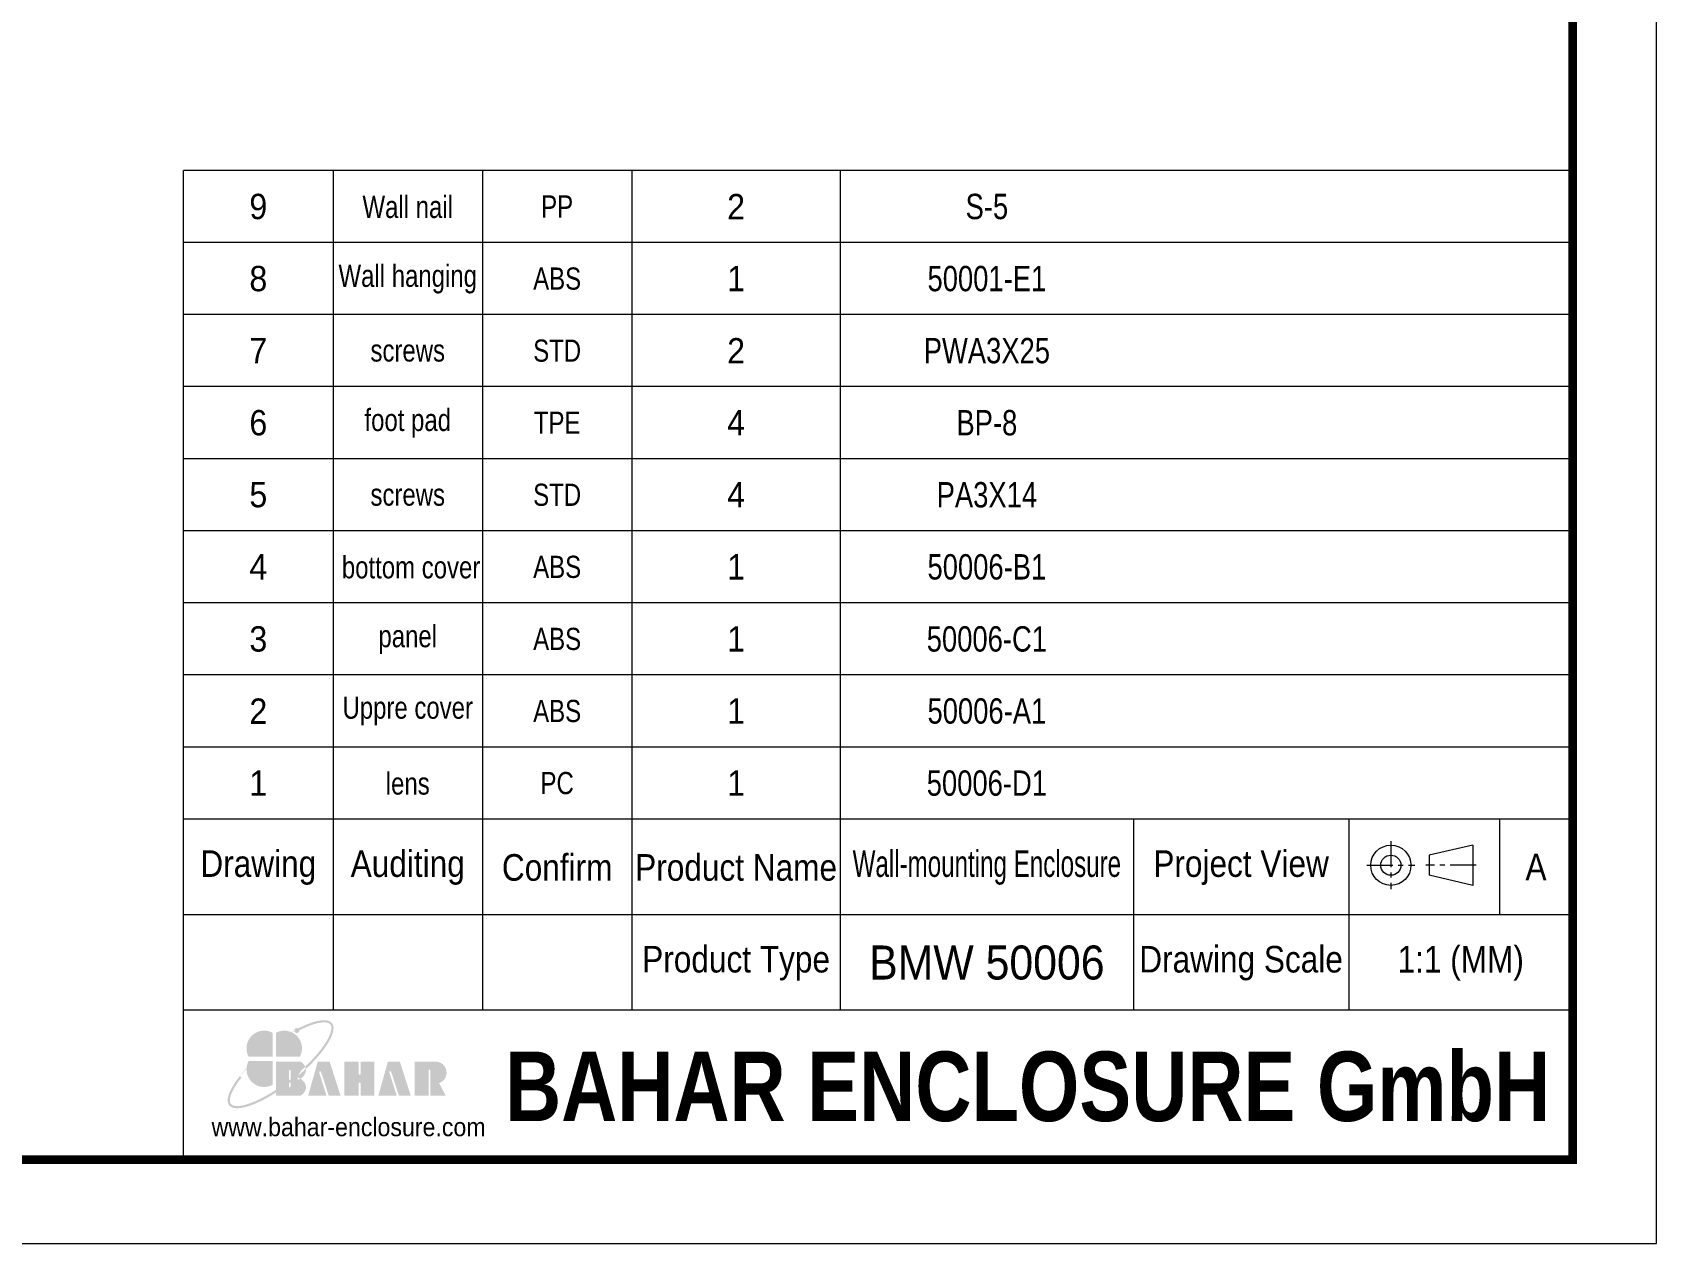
# Model space of a CAD drawing. Header units: millimetres. Extents: x 7899 to 8374, y 2483 to 2813.
# Drawn here: x 8215.2 to 8373.8, y 2483.2 to 2601.4 of the extents above; entities that cross this region are included whole.
import ezdxf
from ezdxf.enums import TextEntityAlignment as Align

# ---------------------------------------------------------------- set-up
doc = ezdxf.new("R2010")
doc.units = ezdxf.units.MM
doc.linetypes.add('CENTER', pattern=[50.8, 31.75, -6.35, 6.35, -6.35])
doc.layers.add('from', color=7, linetype='Continuous', lineweight=13)
doc.styles.add('BAHAR', font='arialbd.ttf')
doc.styles.get("Standard").update_dxf_attribs({"font": 'arial.ttf', "width": 0.9})
doc.styles.add('宋体', font='SimSun.ttf')

# ---------------------------------------------------------------- blocks, each defined once
blk = doc.blocks.new('*u34')
at = {"layer": 'from'}
h = blk.add_hatch(color=5, dxfattribs=at)
h.set_gradient(color1=(0, 0, 255), color2=(204, 204, 255), rotation=270, one_color=1, tint=0.9, name='HEMISPHERICAL')
edge = h.paths.add_edge_path()
edge.add_arc((-10.95, 9.17), 0.689, 53.7106, 361.7776)
edge.add_spline(control_points=[(-10.26, 9.19), (-9.9, 9.38), (-9.54, 9.56), (-7.79, 10.38), (-6.5, 10.85), (-4.62, 11.3), (-3.93, 11.38), (-2.97, 11.35), (-2.63, 11.28), (-2.14, 11.08), (-1.98, 10.95), (-1.85, 10.8), (-1.74, 10.65), (-1.65, 10.47), (-1.56, 10), (-1.55, 9.7), (-1.66, 9.01), (-1.76, 8.6), (-2.27, 7.25), (-2.87, 6.17), (-4.5, 3.82), (-5.54, 2.55), (-7.35, 0.63), (-7.98, -0.02), (-8.65, -0.66)], knot_values=[5.294493, 5.294493, 5.294493, 5.294493, 5.376277, 5.376277, 5.702775, 5.702775, 5.939248, 5.939248, 6.116058, 6.116058, 6.283185, 6.283185, 6.283185, 6.442424, 6.442424, 6.601663, 6.601663, 6.760901, 6.760901, 7.088368, 7.088368, 7.415835, 7.415835, 7.578603, 7.578603, 7.578603, 7.578603], degree=3, periodic=0)
edge.add_ellipse((-13.18, -1.66), major_axis=(4.72, 0.2), ratio=0.67178, start_angle=362.4924, end_angle=374.7233, ccw=False)
edge.add_ellipse((-15.34, 0), major_axis=(13.96, 11.17), ratio=0.307549, start_angle=-75.3039, end_angle=56.6687)
edge = h.paths.add_edge_path()
edge.add_ellipse((-15.34, 0), major_axis=(13.96, 11.17), ratio=0.307549, start_angle=-233.4455, end_angle=-108.8635)
edge.add_line((-16.6, -7.67), (-16.6, -6.96))
edge.add_spline(control_points=[(-16.6, -6.96), (-18.02, -7.88), (-19.43, -8.7), (-22.47, -10.22), (-24.05, -10.83), (-26.08, -11.3), (-26.73, -11.38), (-27.69, -11.35), (-28.03, -11.29), (-28.51, -11.09), (-28.66, -10.98), (-28.9, -10.72), (-28.99, -10.57), (-29.1, -10.16), (-29.13, -9.91), (-29.08, -9.3), (-29.01, -8.95), (-28.64, -7.76), (-28.17, -6.79), (-27.05, -5.05), (-26.53, -4.33), (-25.94, -3.58)], knot_values=[8.160228, 8.160228, 8.160228, 8.160228, 8.46118, 8.46118, 8.851592, 8.851592, 9.075192, 9.075192, 9.255281, 9.255281, 9.404795, 9.404795, 9.554309, 9.554309, 9.703823, 9.703823, 9.853337, 9.853337, 10.159988, 10.159988, 10.357569, 10.357569, 10.357569, 10.357569], degree=3, periodic=0)
edge.add_line((-25.94, -3.58), (-26.41, -3.21))
edge = h.paths.add_edge_path()
edge.add_spline(control_points=[(-13.1, -4.47), (-13.84, -5.03), (-14.58, -5.58), (-15.75, -6.4), (-16.18, -6.68), (-16.6, -6.96)], knot_values=[7.912898, 7.912898, 7.912898, 7.912898, 8.070768, 8.070768, 8.160228, 8.160228, 8.160228, 8.160228], degree=3, periodic=0)
edge.add_line((-16.6, -6.96), (-16.6, -7.67))
edge.add_ellipse((-15.34, 0), major_axis=(13.96, 11.17), ratio=0.307549, start_angle=-108.8635, end_angle=-94.8649)
edge.add_line((-13.1, -5.22), (-13.1, -4.47))
edge = h.paths.add_edge_path()
edge.add_spline(control_points=[(-8.65, -0.66), (-9.33, -1.3), (-10.04, -1.95), (-11.38, -3.09), (-12, -3.6), (-12.63, -4.1)], knot_values=[7.578603, 7.578603, 7.578603, 7.578603, 7.743301, 7.743301, 7.879158, 7.879158, 7.879158, 7.879158], degree=3, periodic=0)
edge.add_line((-12.63, -4.1), (-12.63, -4.86))
edge.add_ellipse((-15.34, 0), major_axis=(13.96, 11.17), ratio=0.307549, start_angle=-92.9612, end_angle=-75.3039)
edge.add_ellipse((-13.18, -1.66), major_axis=(4.72, 0.2), ratio=0.67178, start_angle=362.4924, end_angle=374.7233)
edge = h.paths.add_edge_path()
edge.add_ellipse((-15.34, 0), major_axis=(13.96, 11.17), ratio=0.307549, start_angle=-94.8649, end_angle=-92.9612)
edge.add_line((-12.63, -4.86), (-12.63, -4.1))
edge.add_spline(control_points=[(-12.63, -4.1), (-12.79, -4.22), (-12.94, -4.34), (-13.1, -4.47)], knot_values=[7.879158, 7.879158, 7.879158, 7.879158, 7.912898, 7.912898, 7.912898, 7.912898], degree=3, periodic=0)
edge.add_line((-13.1, -4.47), (-13.1, -5.22))
h = blk.add_hatch(color=22, dxfattribs=at)
h.set_gradient(color1=(204, 51, 0), color2=(255, 140, 102), one_color=1, tint=0.7, name='HEMISPHERICAL')
h.paths.add_polyline_path([(-17.53, 8.54, 0.742451), (-24.05, 2.09), (-17.53, 2.09)])
h = blk.add_hatch(color=164, dxfattribs=at)
h.set_gradient(color1=(35, 39, 169), color2=(98, 103, 223), one_color=1, tint=0.63, name='HEMISPHERICAL')
h.paths.add_polyline_path([(-16.6, 8.54), (-16.6, 2.09), (-10.09, 2.09, 0.742451)])
h = blk.add_hatch(color=116, dxfattribs=at)
h.set_gradient(color1=(0, 127, 63), color2=(15, 255, 135), one_color=1, tint=0.53, name='INVCURVED')
h.paths.add_polyline_path([(-17.53, 0.84), (-24.05, 0.84, 0.742451), (-17.53, -5.61)])
h = blk.add_hatch(color=7, dxfattribs=at)
h.paths.add_polyline_path([(27, 0.69), (21.08, 0.69), (21.08, -8.55), (24.85, -8.55), (24.85, -1.71, -1), (25.32, -1.71), (25.32, -8.55), (29.47, -8.55), (27.69, -5.12, 0.80943)])
h.paths.add_polyline_path([(16.78, -8.55), (20, -8.55), (17.04, 0.69), (13.79, 0.69), (11.2, -8.55), (16.2, -8.55), (14.19, -2.28, -1), (14.71, -2.11)])
h.paths.add_polyline_path([(10.14, 0.69), (6.35, 0.69), (6.35, -2.64, -1), (5.88, -2.64), (5.88, 0.69), (1.97, 0.69), (1.97, -8.55), (5.88, -8.55), (5.88, -5.19, -1), (6.35, -5.19), (6.35, -8.55), (10.14, -8.55)])
h.paths.add_polyline_path([(-2.02, 0.69), (-5.27, 0.69), (-7.86, -8.55), (-2.86, -8.55), (-4.87, -2.28, -1), (-4.35, -2.11), (-2.28, -8.55), (0.94, -8.55)])
edge = h.paths.add_edge_path()
edge.add_line((-12.63, -4.86), (-12.63, -6.03))
edge.add_arc((-12.87, -6.03), 0.235, -180, 0, ccw=False)
edge.add_line((-13.1, -6.03), (-13.1, -5.22))
edge.add_ellipse((-15.34, 0), major_axis=(13.96, 11.17), ratio=0.307549, start_angle=-108.8635, end_angle=-94.8649, ccw=False)
edge.add_line((-16.6, -7.67), (-16.6, -8.55))
edge.add_line((-16.6, -8.55), (-9.89, -8.55))
edge.add_ellipse((-13.18, -6.35), major_axis=(4.72, 0.2), ratio=0.67178, start_angle=312.5449, end_angle=406.0156)
edge.add_ellipse((-13.18, -1.66), major_axis=(4.72, 0.2), ratio=0.67178, start_angle=310.6876, end_angle=362.4924)
edge.add_ellipse((-15.34, 0), major_axis=(13.96, 11.17), ratio=0.307549, start_angle=-92.9612, end_angle=-75.3039, ccw=False)
edge = h.paths.add_edge_path()
edge.add_line((-16.6, 0.69), (-16.6, -6.96))
edge.add_spline(control_points=[(-16.6, -6.96), (-16.18, -6.68), (-15.75, -6.4), (-14.58, -5.58), (-13.84, -5.03), (-13.1, -4.47)], knot_values=[7.912898, 7.912898, 7.912898, 7.912898, 8.002358, 8.002358, 8.160228, 8.160228, 8.160228, 8.160228], degree=3, periodic=0)
edge.add_line((-13.1, -4.47), (-13.1, -1.79))
edge.add_arc((-12.87, -1.79), 0.235, 0, 180, ccw=False)
edge.add_line((-12.63, -1.79), (-12.63, -4.1))
edge.add_spline(control_points=[(-12.63, -4.1), (-12, -3.6), (-11.38, -3.09), (-10.04, -1.95), (-9.33, -1.3), (-8.65, -0.66)], knot_values=[7.578603, 7.578603, 7.578603, 7.578603, 7.71446, 7.71446, 7.879158, 7.879158, 7.879158, 7.879158], degree=3, periodic=0)
edge.add_ellipse((-13.18, -1.66), major_axis=(4.72, 0.2), ratio=0.67178, start_angle=374.7233, end_angle=404.056)
edge.add_line((-9.89, 0.69), (-16.6, 0.69))
blk = doc.blocks.new('TK-D')
at = {"layer": 'from'}
for p, q in [((234.53, -392.63), (234.53, -309.37)), ((574.01, -309.37), (234.53, -309.37)), ((271.05, -309.37), (271.05, -356.12)), ((307.57, -309.37), (307.57, -356.12)), ((344.09, -309.37), (344.09, -356.12)), ((395.03, -309.37), (395.03, -356.12)), ((466.66, -309.37), (466.66, -356.12)), ((519.29, -309.37), (519.29, -356.12)), ((556.09, -309.37), (556.09, -332.74)), ((549.59, -315.74), (538.93, -318.2)), ((549.59, -315.74), (549.59, -325.58)), ((538.93, -318.2), (538.93, -323.12)), ((549.59, -325.58), (538.93, -323.12)), ((574.01, -332.74), (234.53, -332.74)), ((574.01, -356.12), (234.53, -356.12))]:
    blk.add_line(p, q, dxfattribs=at)
at = {"layer": 'from', "color": 1, "linetype": 'CENTER', "ltscale": 0.2}
for p, q in [((529.57, -314.8), (529.57, -326.52)), ((523.71, -320.66), (535.43, -320.66)), ((550.41, -320.66), (538.11, -320.66))]:
    blk.add_line(p, q, dxfattribs=at)
at = {"layer": 'from'}
blk.add_lwpolyline([(-594.5, -413.12), (594.5, -413.12), (594.5, 413.12), (-594.5, 413.12)], close=True, dxfattribs=at)
at = {"layer": 'from', "const_width": 2.05}
blk.add_lwpolyline([(-574.01, -392.63), (-574.01, 392.63), (574.01, 392.63), (574.01, -392.63), (-574.01, -392.63)], dxfattribs=at)
at = {"layer": 'from'}
for radius in [4.92, 2.46]:
    blk.add_circle((529.57, -320.66), radius, dxfattribs=at)
at = {"layer": 'from', "xscale": 0.8999999999996362, "yscale": 0.9000000000005457, "zscale": 0.9}
blk.add_blockref('*u34', (272.05, -369.29), dxfattribs=at)
at = {"layer": 'from'}
for s, height, width, p in [('Drawing', 6.5, 0.85, (252.79, -321.06)), ('Auditing', 6.5, 0.85, (289.31, -321.06)), ('Wall-mounting Enclosure', 6.5, 0.65, (430.84, -321.06)), ('Project View', 6.5, 0.85, (492.97, -321.06)), ('Confirm', 6.5, 0.85, (325.83, -321.06)), ('Product Name', 6.5, 0.85, (369.56, -321.06)), ('A', 6.5, 0.85, (565.05, -321.06)), ('Product Type', 6.5, 0.85, (369.56, -344.43)), ('Drawing Scale', 6.5, 0.85, (492.97, -344.43)), ('1:1 (MM)', 6.5, 0.85, (546.65, -344.43)), ('www.bahar-enclosure.com', 4.5, 0.9, (274.85, -384.55))]:
    blk.add_text(s, height=height, dxfattribs=dict(at, width=width)).set_placement(p, align=Align.MIDDLE)
at = {"layer": 'from', "style": 'BAHAR', "width": 0.8}
blk.add_text('BAHAR ENCLOSURE GmbH', height=17, dxfattribs=at).set_placement((440.79, -374.37), align=Align.MIDDLE)
at = {"layer": 'from', "color": 6, "style": '宋体', "width": 0.7}
blk.add_attdef('40004', text='', height=8.32, dxfattribs=at).set_placement((430.84, -344.43), align=Align.MIDDLE)

msp = doc.modelspace()

# ---------------------------------------------------------------- linework, layer by layer
at = {"layer": 'from'}
for p, q in [((8229.969, 2524.61), (8229.969, 2587.948)), ((8365.578, 2587.948), (8229.969, 2587.948)), ((8244.557, 2587.948), (8244.557, 2524.61)), ((8259.144, 2587.948), (8259.144, 2524.61)), ((8273.732, 2587.948), (8273.732, 2524.61)), ((8294.082, 2587.948), (8294.082, 2524.61)), ((8365.578, 2580.91), (8229.969, 2580.91)), ((8365.578, 2573.872), (8229.969, 2573.872)), ((8365.578, 2566.835), (8229.969, 2566.835)), ((8365.578, 2559.797), (8229.969, 2559.797)), ((8365.578, 2552.76), (8229.969, 2552.76)), ((8365.578, 2545.722), (8229.969, 2545.722)), ((8365.578, 2538.685), (8229.969, 2538.685)), ((8365.578, 2531.647), (8229.969, 2531.647)), ((8365.578, 2524.61), (8229.969, 2524.61))]:
    msp.add_line(p, q, dxfattribs=at)

# ---------------------------------------------------------------- block references
ref = msp.add_blockref('TK-D', (8136.281, 2648.193), dxfattribs=dict(xscale=0.3994655350151113, yscale=0.3994655350155347, zscale=0.3994655350151841))
ref.add_attrib('BDA-40004-(W100)', 'BMW 50006', dxfattribs={"layer": 'from', "color": 6, "height": 3.3222, "width": 0.9}).set_placement((8308.388, 2510.606), align=Align.MIDDLE)

# ---------------------------------------------------------------- texts
for s, height, width, p in [('9', 2.476, 0.909091, (8237.263, 2584.429)), ('Wall nail', 2.1667, 0.772727, (8251.851, 2584.429)), ('PP', 2.1667, 0.772727, (8266.438, 2584.429)), ('2', 2.476, 0.909091, (8283.907, 2584.429)), ('8', 2.476, 0.909091, (8237.263, 2577.391)), ('Wall hanging', 2.16673, 0.772727, (8251.851, 2577.391)), ('ABS', 2.1667, 0.772727, (8266.438, 2577.391)), ('1', 2.476, 0.909091, (8283.907, 2577.391)), ('7', 2.476, 0.909091, (8237.263, 2570.354)), ('screws', 2.1667, 0.772727, (8251.851, 2570.354)), ('STD', 2.1667, 0.772727, (8266.438, 2570.354)), ('2', 2.476, 0.909091, (8283.907, 2570.354)), ('6', 2.476, 0.909091, (8237.263, 2563.316)), ('foot pad', 2.1667, 0.772727, (8251.851, 2563.316)), ('TPE', 2.1667, 0.772727, (8266.438, 2563.316)), ('4', 2.476, 0.909091, (8283.907, 2563.316)), ('5', 2.476, 0.909091, (8237.263, 2556.279)), ('STD', 2.1667, 0.772727, (8266.438, 2556.279)), ('4', 2.476, 0.909091, (8283.907, 2556.279)), ('screws', 2.1667, 0.772727, (8251.851, 2556.279)), ('4', 2.476, 0.909091, (8237.263, 2549.241)), (' bottom cover', 2.16673, 0.772727, (8251.851, 2549.241)), ('ABS', 2.1667, 0.772727, (8266.438, 2549.241)), ('1', 2.476, 0.909091, (8283.907, 2549.241)), ('3', 2.476, 0.909091, (8237.263, 2542.204)), ('panel', 2.1667, 0.772727, (8251.851, 2542.204)), ('ABS', 2.1667, 0.772727, (8266.438, 2542.204)), ('1', 2.476, 0.909091, (8283.907, 2542.204)), ('2', 2.476, 0.909091, (8237.263, 2535.166)), ('Uppre cover', 2.16673, 0.772727, (8251.851, 2535.166)), ('ABS', 2.1667, 0.772727, (8266.438, 2535.166)), ('1', 2.476, 0.909091, (8283.907, 2535.166)), ('1', 2.476, 0.909091, (8237.263, 2528.128)), ('lens', 2.1667, 0.772727, (8251.851, 2528.128)), ('PC', 2.1667, 0.772727, (8266.438, 2528.128)), ('1', 2.476, 0.909091, (8283.907, 2528.128))]:
    msp.add_text(s, height=height, dxfattribs=dict(at, width=width)).set_placement(p, align=Align.MIDDLE)
at = {"layer": 'from', "color": 6, "width": 0.772727}
for s, p in [('S-5', (8308.388, 2584.429)), ('50001-E1', (8308.388, 2577.391)), ('PWA3X25', (8308.388, 2570.354)), ('BP-8', (8308.388, 2563.316)), ('PA3X14', (8308.388, 2556.279)), ('50006-B1', (8308.388, 2549.241)), ('50006-C1', (8308.388, 2542.204)), ('50006-A1', (8308.388, 2535.166)), ('50006-D1', (8308.388, 2528.128))]:
    msp.add_text(s, height=2.4763, dxfattribs=at).set_placement(p, align=Align.MIDDLE)

doc.saveas('drawing.dxf')
